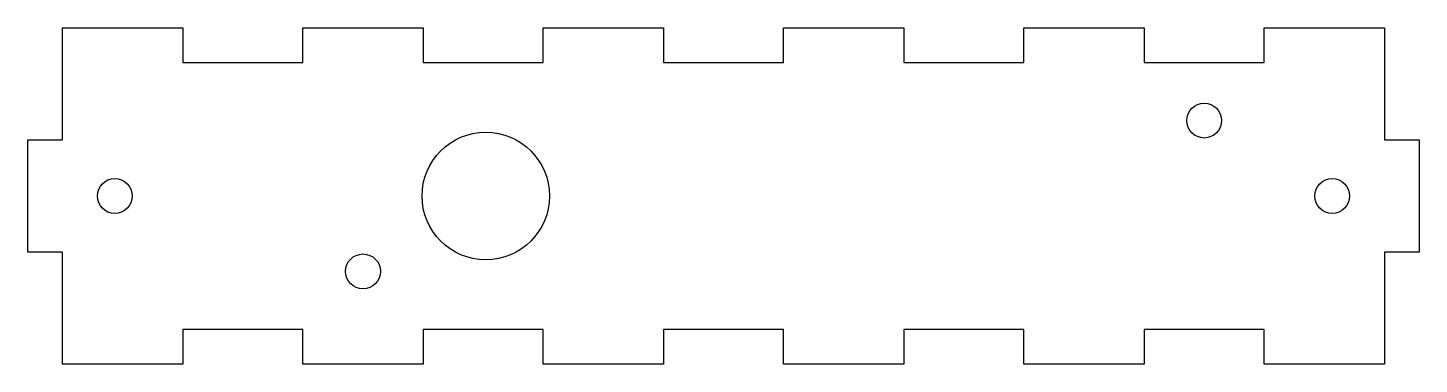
# Model space of a CAD drawing. Extents: x -60 to 60, y -32 to -4.
import ezdxf

# ---------------------------------------------------------------- set-up
doc = ezdxf.new("R2010")
doc.units = 0
doc.layers.add('VISIBLE', color=7, linetype='CONTINUOUS')

msp = doc.modelspace()

# ---------------------------------------------------------------- linework, layer by layer
at = {"layer": 'VISIBLE'}
for p, q in [((-57.41, -3.5), (-47.05, -3.5)), ((-57.41, -13.17), (-57.41, -3.5)), ((-47.05, -3.5), (-47.05, -6.5)), ((-36.68, -3.5), (-26.32, -3.5)), ((-36.68, -6.5), (-36.68, -3.5)), ((-26.32, -3.5), (-26.32, -6.5)), ((-15.96, -3.5), (-5.59, -3.5)), ((-15.96, -6.5), (-15.96, -3.5)), ((-5.59, -3.5), (-5.59, -6.5)), ((4.77, -3.5), (15.14, -3.5)), ((4.77, -6.5), (4.77, -3.5)), ((15.14, -3.5), (15.14, -6.5)), ((25.5, -3.5), (35.86, -3.5)), ((25.5, -6.5), (25.5, -3.5)), ((35.86, -3.5), (35.86, -6.5)), ((46.23, -3.5), (56.59, -3.5)), ((46.23, -6.5), (46.23, -3.5)), ((56.59, -3.5), (56.59, -13.17)), ((-47.05, -6.5), (-36.68, -6.5)), ((-26.32, -6.5), (-15.96, -6.5)), ((-5.59, -6.5), (4.77, -6.5)), ((15.14, -6.5), (25.5, -6.5)), ((35.86, -6.5), (46.23, -6.5)), ((-60.41, -13.17), (-57.41, -13.17)), ((-60.41, -22.83), (-60.41, -13.17)), ((56.59, -13.17), (59.59, -13.17)), ((59.59, -13.17), (59.59, -22.83)), ((-57.41, -22.83), (-60.41, -22.83)), ((-57.41, -32.5), (-57.41, -22.83)), ((56.59, -22.83), (56.59, -32.5)), ((59.59, -22.83), (56.59, -22.83)), ((-47.05, -29.5), (-47.05, -32.5)), ((-36.68, -29.5), (-47.05, -29.5)), ((-36.68, -32.5), (-36.68, -29.5)), ((-26.32, -29.5), (-26.32, -32.5)), ((-15.96, -29.5), (-26.32, -29.5)), ((-15.96, -32.5), (-15.96, -29.5)), ((-5.59, -29.5), (-5.59, -32.5)), ((4.77, -29.5), (-5.59, -29.5)), ((4.77, -32.5), (4.77, -29.5)), ((15.14, -29.5), (15.14, -32.5)), ((25.5, -29.5), (15.14, -29.5)), ((25.5, -32.5), (25.5, -29.5)), ((35.86, -29.5), (35.86, -32.5)), ((46.23, -29.5), (35.86, -29.5)), ((46.23, -32.5), (46.23, -29.5)), ((-47.05, -32.5), (-57.41, -32.5)), ((-26.32, -32.5), (-36.68, -32.5)), ((-5.59, -32.5), (-15.96, -32.5)), ((15.14, -32.5), (4.77, -32.5)), ((35.86, -32.5), (25.5, -32.5)), ((56.59, -32.5), (46.23, -32.5))]:
    msp.add_line(p, q, dxfattribs=at)
for centre, radius in [((41.05, -11.5), 1.5), ((-20.91, -18), 5.5), ((-52.91, -18), 1.5), ((52.09, -18), 1.5), ((-31.5, -24.5), 1.5)]:
    msp.add_circle(centre, radius, dxfattribs=at)

doc.saveas('drawing.dxf')
